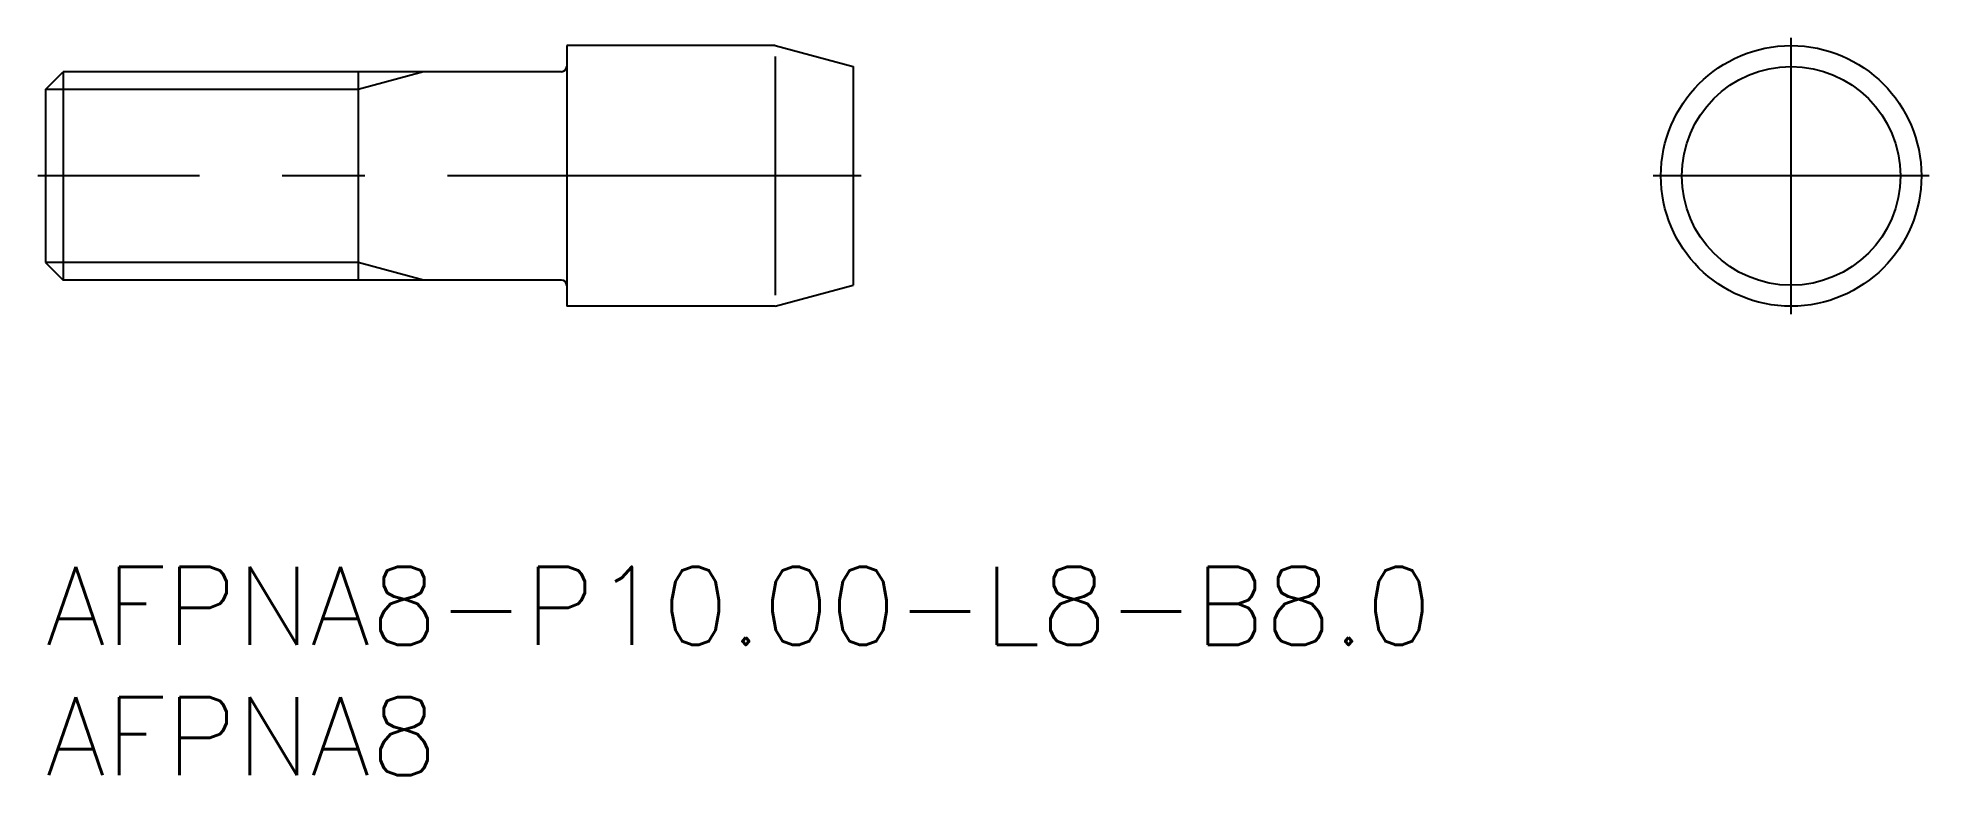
# Model space of a CAD drawing. Extents: x -0.3 to 72.3, y -8 to 20.3.
import ezdxf

# ---------------------------------------------------------------- set-up
doc = ezdxf.new("R2010")
doc.units = 0
doc.header["$LTSCALE"] = 0.5
doc.linetypes.add('CENTER', pattern=[50.8, 31.75, -6.35, 6.35, -6.35])
for name, color, linetype in [('MSM_CENTER', 1, 'CENTER'), ('MSM_CONTINUOUS', 7, 'CONTINUOUS'), ('MSM_NARROW', 5, 'CONTINUOUS'), ('MSM_PART_NUMBER', 7, 'CONTINUOUS')]:
    doc.layers.add(name, color=color, linetype=linetype)
doc.styles.get("Standard").update_dxf_attribs({"font": 'txt.shx', "height": 1, "bigfont": 'bigfont.shx'})

# ---------------------------------------------------------------- blocks, each defined once
blk = doc.blocks.new('*U4')
at = {"layer": 'MSM_PART_NUMBER'}
blk.add_text('AFPNA8-P10.00-L8-B8.0', height=3, dxfattribs=at).set_placement((0, -3))
blk = doc.blocks.new('*U5')
at = {"layer": 'MSM_PART_NUMBER'}
blk.add_text('AFPNA8', height=3, dxfattribs=at).set_placement((0, -8))

msp = doc.modelspace()

# ---------------------------------------------------------------- linework, layer by layer
at = {"layer": 'MSM_CENTER'}
for p, q in [((67, 9.7), (67, 20.3)), ((31.3, 15), (-0.3, 15)), ((72.3, 15), (61.7, 15))]:
    msp.add_line(p, q, dxfattribs=at)
at = {"layer": 'MSM_CONTINUOUS'}
for p, q in [((28, 20), (20, 20)), ((20, 20), (20, 10)), ((28, 20), (31, 19.196)), ((0, 18.323), (0.677, 19)), ((0.677, 19), (0.677, 11)), ((19.8, 19), (0.677, 19)), ((12, 19), (12, 11)), ((31, 19.196), (31, 10.804)), ((0, 18.323), (0, 11.676)), ((0, 11.676), (0.677, 11)), ((19.8, 11), (0.677, 11)), ((28, 10), (31, 10.804)), ((28, 10), (20, 10))]:
    msp.add_line(p, q, dxfattribs=at)
for radius in [5, 4.196]:
    msp.add_circle((67, 15), radius, dxfattribs=at)
for centre, start, end in [((19.8, 19.2), 270, 0), ((19.8, 10.8), 0, 90)]:
    msp.add_arc(centre, 0.2, start, end, dxfattribs=at)
at = {"layer": 'MSM_NARROW'}
for p, q in [((14.5, 19), (12, 18.323)), ((28, 19.583), (28, 10.417)), ((12, 18.323), (0, 18.323)), ((12, 11.676), (0, 11.676)), ((14.5, 11), (12, 11.676))]:
    msp.add_line(p, q, dxfattribs=at)

# ---------------------------------------------------------------- block references
at = {"layer": 'MSM_CONTINUOUS'}
for name in ['*U4', '*U5']:
    msp.add_blockref(name, (0, 0), dxfattribs=at)

doc.saveas('drawing.dxf')
